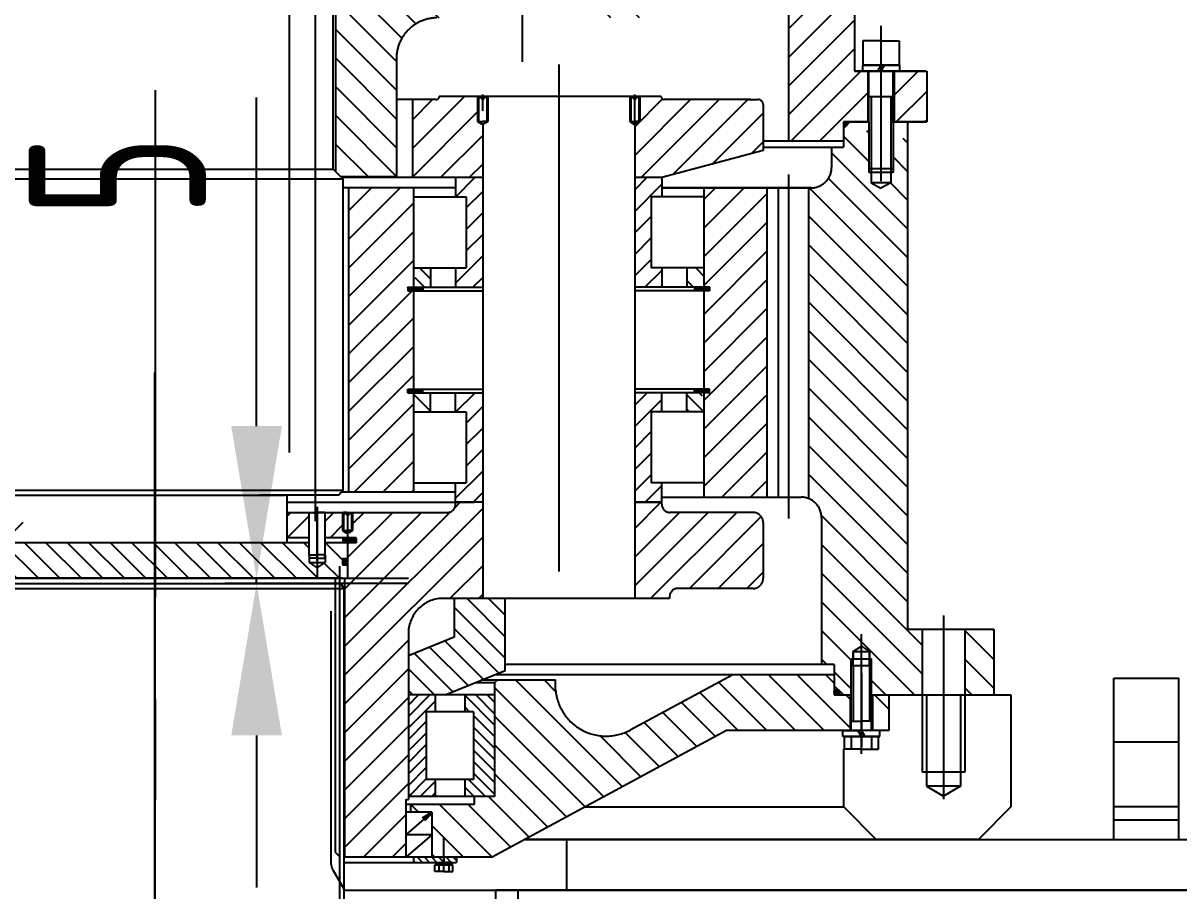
# Model space of a CAD drawing. Header units: millimetres. Extents: x -254 to 20771, y -723 to 14152.
# Drawn here: x 3524 to 4664, y 5190 to 6045 of the extents above; entities that cross this region are included whole.
import ezdxf

# ---------------------------------------------------------------- set-up
doc = ezdxf.new("R2010")
doc.units = ezdxf.units.MM
doc.header["$LTSCALE"] = 500
for name, pattern in [('F', [0.75, 0.5, -0.25]), ('G', [2, 1.25, -0.25, 0.25, -0.25]), ('K', [2.5, 1.25, -0.25, 0.25, -0.25, 0.25, -0.25])]:
    doc.linetypes.add(name, pattern=pattern)
for name, color, linetype in [('01', 7, 'Continuous'), ('04', 2, 'F'), ('05', 4, 'G'), ('07', 6, 'K'), ('08', 1, 'Continuous'), ('11', 3, 'Continuous')]:
    doc.layers.add(name, color=color, linetype=linetype)
doc.styles.get("Standard").update_dxf_attribs({"font": 'isocp', "width": 0.707, "bigfont": 'intecad.shx'})
doc.dimstyles.new('INTE', dxfattribs={"dimscale": 50, "dimtxt": 3.5, "dimasz": 3, "dimexe": 3, "dimexo": 0, "dimgap": 1, "dimtad": 1, "dimdec": 3, "dimdsep": 46, "dimtxsty": 'Standard', "dimcen": 0, "dimclrd": 1, "dimclre": 1, "dimclrt": 3, "dimaunit": 1, "dimadec": 0, "dimazin": 0, "dimtfac": 1, "dimtdec": 3, "dimtmove": 0, "dimatfit": 0, "dimfxl": 1, "dimarcsym": 0})
pattern_1 = [(135, (-7145.327, 865.985), (-10.6066, -10.6066), [])]
pattern_2 = [(45, (-7145.327, 865.985), (-10.6066, 10.6066), [])]
pattern_3 = [(135, (-7145.327, 865.985), (-14.142136, -14.142136), [])]
pattern_4 = [(45, (-7145.327, 865.985), (-14.142136, 14.142136), [])]
pattern_5 = [(45, (-7145.32725, 865.98494), (-0.0707106781, 0.0707106781), [])]
pattern_6 = [(45, (-3402.52979, 6191.23951), (-0.070710678, 0.070710678), [])]

# ---------------------------------------------------------------- blocks, each defined once
blk = doc.blocks.new('*U250', base_point=(2301.4, 1474))
at = {"layer": '01'}
for p, q in [((2301.4, 1474), (2301.4, 1101.5)), ((2301.4, 1474), (2306.4, 1471.1)), ((2306.4, 1471.1), (2306.4, 1104.3)), ((2301.4, 1101.5), (2306.4, 1104.3))]:
    blk.add_line(p, q, dxfattribs=at)
blk = doc.blocks.new('GOLHJGOUYGPY7U')
at = {"layer": '01', "color": 7, "linetype": 'Continuous'}
blk.add_line((23472, 17448.7), (23472, 17133.7), dxfattribs=at)
at = {"layer": '04', "color": 2, "linetype": 'F'}
for p, q in [((23459.7, 17176.4), (23459.7, 17453.7)), ((23461.1, 17171.4), (23472, 17152.5))]:
    blk.add_line(p, q, dxfattribs=at)
blk.add_arc((23469.7, 17176.4), 10, 180, 210, dxfattribs=at)
at = {"layer": '05', "color": 4, "linetype": 'G'}
for p, q in [((23285.6, 17120.7), (23285.6, 17661.7)), ((23467.8, 17453.7), (23467.8, 17125.1)), ((23285.7, 16366.5), (23285.7, 17425.5))]:
    blk.add_line(p, q, dxfattribs=at)
at = {"layer": '05'}
blk.add_line((23285.7, 17458.7), (23285.7, 17302.7), dxfattribs=at)
at = {"layer": '11'}
blk.add_line((23285.6, 17458.7), (23285.6, 17453.7), dxfattribs=at)
at = {"layer": '01', "rotation": 90}
blk.add_blockref('*U250', (23099.5, 17448.7), dxfattribs=at)
blk = doc.blocks.new('erw')
for p, q in [((4244.5, 6886.6), (4403.5, 6886.6)), ((4244.5, 6886.6), (4244.5, 6822.6)), ((4263.5, 6822.6), (4263.5, 6886.6)), ((4403.5, 6886.6), (4403.5, 6822.6)), ((4244.5, 6822.6), (4403.5, 6822.6))]:
    blk.add_line(p, q)
at = {"layer": '04', "color": 2, "linetype": 'F'}
for p, q in [((4276.5, 6822.6), (4276.5, 6886.6)), ((4340.5, 6822.6), (4340.5, 6886.6))]:
    blk.add_line(p, q, dxfattribs=at)
blk = doc.blocks.new('*D268')
at = {"layer": '08', "color": 1, "lineweight": -2}
for p, q in [((3754.2, 5647.8), (3754.2, 5971.9)), ((3723, 5497.8), (3904.2, 5497.8)), ((3754.2, 5492.8), (3754.2, 5497.8)), ((3723, 5492.8), (3904.2, 5492.8)), ((3754.2, 5342.8), (3754.2, 5192.8))]:
    blk.add_line(p, q, dxfattribs=at)
at = {"layer": '08', "color": 1}
for points in [[(3729.2, 5647.8), (3779.2, 5647.8), (3754.2, 5497.8)], [(3729.2, 5342.8), (3779.2, 5342.8), (3754.2, 5492.8)]]:
    blk.add_solid(points, dxfattribs=at)
at = {"layer": 'Defpoints', "color": 0}
for p in [(3723, 5497.8), (3723, 5492.8), (3754.2, 5492.8)]:
    blk.add_point(p, dxfattribs=at)
at = {"layer": '08', "color": 3, "insert": (3616.7, 5894.6), "char_height": 175, "attachment_point": 5, "rotation": 90}
blk.add_mtext('5', dxfattribs=at)
blk = doc.blocks.new('weretyrtyryry')
at = {"layer": '07', "linetype": 'K'}
h = blk.add_hatch(dxfattribs=at)
h.set_pattern_fill('_USER', color=6, scale=20, angle=45, style=0, pattern_type=0)
h.set_pattern_definition(pattern_4)
h.paths.add_polyline_path([(-2722.1, 4630.1), (-2775.7, 4658.4), (-2776.2, 4658.4), (-2776.2, 4657.4), (-2795.5, 4657.4), (-2795.5, 4434.9), (-2730.7, 4418), (-2730.7, 4478.4, -0.289261), (-2722.1, 4492)])
h.paths.add_polyline_path([(-2730.5, 4673.4), (-2752.5, 4673.4), (-2752.5, 4646.2), (-2722.1, 4630.1), (-2722.1, 4645, -0.286757), (-2730.5, 4658.4)])
h.paths.add_polyline_path([(-2752.5, 4673.4), (-2764.8, 4673.4), (-2764.8, 4669.4), (-2771.8, 4669.4), (-2771.8, 4673.4), (-2776.2, 4673.4), (-2776.2, 4658.7), (-2752.5, 4646.2)])
h.paths.add_polyline_path([(-2730.7, 4418), (-2795.5, 4434.9), (-2795.5, 4307.4), (-2808.8, 4307.4), (-2808.8, 4257.4), (-2784.9, 4257.4), (-2784.9, 4238.4), (-2730.7, 4238.4)])
h.paths.add_polyline_path([(-2834.8, 4307.4), (-2866.9, 4307.4), (-2866.9, 4257.4), (-2834.8, 4257.4)])
h.paths.add_polyline_path([(-1415.5, 4641.3), (-1489, 4612.3), (-1489, 4530.1), (-1415.5, 4522.1)])
h.paths.add_polyline_path([(-1458.5, 4642.2), (-1466.5, 4647.2), (-1466.5, 4652.3), (-1468.5, 4652.3), (-1468.5, 4673.4), (-1470.5, 4673.4), (-1470.5, 4668.4), (-1477.5, 4668.4), (-1477.5, 4673.4), (-1480.5, 4673.4), (-1480.5, 4658.4, -0.286757), (-1489, 4645), (-1489, 4612.3), (-1458.5, 4624.3)])
h.paths.add_polyline_path([(-1415.5, 4657.4), (-1434.9, 4657.4), (-1434.9, 4673.4), (-1448.5, 4673.4), (-1448.5, 4652.3), (-1450.5, 4652.3), (-1450.5, 4647.2), (-1458.5, 4642.2), (-1458.5, 4624.3), (-1415.5, 4641.3)])
h.paths.add_polyline_path([(-1415.5, 4522.1), (-1489, 4530.1), (-1489, 4492, -0.289261), (-1480.4, 4478.4), (-1480.4, 4391.4), (-1415.5, 4384.6)])
h.paths.add_polyline_path([(-1415.5, 4384.6), (-1480.4, 4391.4), (-1480.4, 4264.9), (-1426.1, 4253.5), (-1426.1, 4257.4), (-1402.3, 4257.4), (-1402.3, 4307.4), (-1407.5, 4307.4), (-1415.5, 4307.4)])
h.paths.add_polyline_path([(-1426.1, 4253.5), (-1480.4, 4264.9), (-1480.4, 4238.4), (-1426.1, 4238.4)])
h.paths.add_polyline_path([(-1344.2, 4307.4), (-1376.3, 4307.4), (-1376.3, 4257.4), (-1344.2, 4257.4)])
h.paths.add_polyline_path([(-1456, 4561.3), (-1440.8, 4561.3), (-1440.8, 4581), (-1456, 4581)], flags=24)
h = blk.add_hatch(dxfattribs=at)
h.set_pattern_fill('_USER', color=6, scale=20, angle=135, style=0, pattern_type=0)
h.set_pattern_definition(pattern_3)
h.paths.add_polyline_path([(-2532.9, 4520.5), (-2540.5, 4521.9), (-2545.4, 4521.9), (-2545.4, 4516.9, -0.414214), (-2550.4, 4511.9), (-2551.3, 4511.9), (-2552.5, 4511.9), (-2553.5, 4511.9), (-2578.8, 4478.8, -0.233965), (-2586.7, 4474.9), (-2601.7, 4474.9), (-2603.5, 4474.9, 0.33257), (-2623.5, 4445.9), (-2623.5, 4389.9, 0.122957), (-2620, 4375.8), (-2540.7, 4367.9), (-2532.9, 4367.9)])
h.paths.add_polyline_path([(-2620, 4375.8, 0.277141), (-2593.5, 4359.9), (-2543.5, 4359.9), (-2543.5, 4368.1)])
h.paths.add_polyline_path([(-2283.6, 4440.4), (-2306.3, 4440.4, -0.23379), (-2322.2, 4448.3), (-2345.3, 4474.9, -0.233965), (-2361.2, 4482.7), (-2365.8, 4488.7), (-2402.9, 4495.8), (-2402.9, 4383.7), (-2402.9, 4367.9), (-2392, 4367.9), (-2392, 4359.9), (-2383.8, 4359.9, -0.414214), (-2343.8, 4319.9), (-2343.8, 4203.4), (-2288.4, 4203.4), (-2283.6, 4208.3)])
h.paths.add_polyline_path([(-1808.2, 4521.9), (-1820.7, 4521.9), (-1820.7, 4516.9, -0.414214), (-1825.7, 4511.9), (-1827.6, 4511.9), (-1849.9, 4482.7, -0.233965), (-1865.8, 4474.9), (-1889, 4448.3, -0.234116), (-1904.9, 4440.4), (-1927.5, 4440.4), (-1927.5, 4208.6), (-1922.3, 4203.4), (-1867.3, 4203.4), (-1867.3, 4319.9, -0.414214), (-1827.3, 4359.9), (-1819.1, 4359.9), (-1819.1, 4367.9), (-1808.2, 4367.9)])
h.paths.add_polyline_path([(-1587.5, 4448.1, 0.311391), (-1607.5, 4474.9), (-1609.4, 4474.9), (-1624.4, 4474.9, -0.233965), (-1632.3, 4478.8), (-1657.6, 4511.9), (-1658.6, 4511.9), (-1659.8, 4511.9), (-1660.7, 4511.9, -0.414214), (-1665.7, 4516.9), (-1665.7, 4521.9), (-1678.2, 4521.9), (-1678.2, 4412), (-1587.5, 4402.6)])
h.paths.add_polyline_path([(-1587.5, 4402.6), (-1678.2, 4412), (-1678.2, 4367.9), (-1667.6, 4367.9), (-1667.6, 4359.9), (-1617.5, 4359.9, 0.414214), (-1587.5, 4389.9)])
h.paths.add_polyline_path([(-2543.1, 4358.3), (-2527.9, 4358.3), (-2527.9, 4378), (-2543.1, 4378)], flags=9)
h.paths.add_polyline_path([(-1896.3, 4341.5), (-1881.1, 4341.5), (-1881.1, 4361.2), (-1896.3, 4361.2)], flags=24)
h = blk.add_hatch(dxfattribs=at)
h.set_pattern_fill('_USER', color=6, scale=20, angle=135, style=0, pattern_type=0)
h.set_pattern_definition(pattern_3)
h.paths.add_polyline_path([(-2750.3, 4192.4), (-2753, 4192.4, -0.414214), (-2773, 4212.4), (-2773, 4232.4), (-2784.9, 4232.4), (-2784.9, 4257.4), (-2808.8, 4257.4), (-2808.8, 4282.4), (-2809.8, 4282.4), (-2809.8, 4257.4), (-2809.8, 4207.4), (-2812.2, 4207.4), (-2812.2, 4197.4), (-2821.8, 4191.9), (-2831.4, 4197.4), (-2831.4, 4207.4), (-2833.8, 4207.4), (-2833.8, 4257.4), (-2848, 4257.4), (-2848, 4121.8), (-2750.3, 4094.4)])
h.paths.add_polyline_path([(-2750.3, 4094.4), (-2848, 4121.8), (-2848, 3757.4), (-2862.4, 3757.4), (-2862.4, 3692.4), (-2813.2, 3692.4), (-2812.5, 3692.7), (-2812.5, 3721.4), (-2812.5, 3728.1), (-2810.5, 3728.1), (-2810.5, 3735.3), (-2802.5, 3740.6), (-2794.5, 3735.3), (-2794.5, 3728.1), (-2792.5, 3728.1), (-2792.5, 3721.4), (-2792.5, 3701), (-2775.5, 3708), (-2775.5, 3722.4), (-2763, 3722.4), (-2763, 3867.4, -0.308559), (-2750.3, 3886.1)])
h.paths.add_polyline_path([(-2904.4, 3757.4), (-2933, 3757.4), (-2933, 3692.4), (-2904.4, 3692.4)])
h.paths.add_polyline_path([(-1363, 4240.2), (-1377.3, 4243.2), (-1377.3, 4207.4), (-1379.7, 4207.4), (-1379.7, 4197.4), (-1389.3, 4191.9), (-1398.9, 4197.4), (-1398.9, 4207.4), (-1401.3, 4207.4), (-1401.3, 4248.2), (-1426.1, 4253.5), (-1426.1, 4232.4), (-1438, 4232.4), (-1438, 4212.4, -0.414214), (-1458, 4192.4), (-1460.7, 4192.4), (-1460.7, 4002.1), (-1363, 3974)])
h.paths.add_polyline_path([(-1363, 3974), (-1460.7, 4002.1), (-1460.7, 3946.6), (-1363, 3901.5)])
h.paths.add_polyline_path([(-1460.7, 3946.6), (-1460.7, 3886.1, -0.308559), (-1448, 3867.4), (-1448, 3811.1), (-1363, 3765.6), (-1363, 3901.5)])
h.paths.add_polyline_path([(-1448, 3811.1), (-1448, 3722.4), (-1435.5, 3722.4), (-1435.5, 3692.4), (-1418.6, 3692.4), (-1418.6, 3721.4), (-1418.6, 3728.1), (-1416.6, 3728.1), (-1416.6, 3735.3), (-1408.6, 3740.6), (-1400.6, 3735.3), (-1400.6, 3728.1), (-1398.6, 3728.1), (-1398.6, 3721.4), (-1398.6, 3692.4), (-1348.6, 3692.4), (-1348.6, 3757.4), (-1363, 3757.4), (-1363, 3765.6)])
h.paths.add_polyline_path([(-1278, 3757.4), (-1306.6, 3757.4), (-1306.6, 3735.4), (-1278, 3720.1)])
h.paths.add_polyline_path([(-1306.6, 3735.4), (-1306.6, 3692.4), (-1278, 3692.4), (-1278, 3720.1)])
h.paths.add_polyline_path([(-1423.8, 4097.8), (-1408.6, 4097.8), (-1408.6, 4117.5), (-1423.8, 4117.5)], flags=24)
h = blk.add_hatch(dxfattribs=at)
h.set_pattern_fill('_USER', color=6, scale=20, angle=45, style=0, pattern_type=0)
h.set_pattern_definition([(45, (-3402.53, 6191.24), (-14.14214, 14.14214), [])])
h.paths.add_polyline_path([(-1505.5, 4229.3), (-1505.5, 4253.9), (-1618.6, 4282.4), (-1628.2, 4282.4), (-1627.2, 4281.4), (-1627.2, 4257.6), (-1631, 4255.4), (-1632.2, 4255.4), (-1632.2, 4254.1), (-1632.2, 4202.4), (-1605.5, 4202.4)])
h.paths.add_polyline_path([(-1505.5, 4253.9), (-1505.5, 4274.4, 0.414214), (-1510.5, 4279.4), (-1521.1, 4279.4), (-1603.1, 4279.4, -0.414214), (-1606.1, 4282.4), (-1618.6, 4282.4)])
h.paths.add_polyline_path([(-1597.5, 3872.4, -0.414214), (-1605.5, 3880.4), (-1605.5, 3882.4), (-1632.2, 3882.4), (-1632.2, 3787.4), (-1597.8, 3787.4), (-1597.8, 3789.4, -0.414214), (-1589.8, 3797.4), (-1515.5, 3797.4, 0.414214), (-1505.5, 3807.4), (-1505.5, 3835.3), (-1567.8, 3872.4)])
h.paths.add_polyline_path([(-1567.8, 3872.4), (-1505.5, 3835.3), (-1505.5, 3862.4, 0.414214), (-1515.5, 3872.4)], flags=16)
h.paths.add_polyline_path([(-1782.2, 4255.4), (-1783.5, 4255.4), (-1787.2, 4257.6), (-1787.2, 4281.4), (-1786.2, 4282.4), (-1825, 4282.4, -0.414214), (-1828, 4279.4), (-1851.5, 4279.4), (-1851.5, 4202.4), (-1782.2, 4202.4)])
h.paths.add_polyline_path([(-1825.5, 3787.4), (-1782.2, 3787.4), (-1782.2, 3882.4), (-1809, 3882.4), (-1809, 3880.4, -0.41727), (-1817.1, 3872.4), (-1910.5, 3872.4), (-1910.5, 3854.6), (-1914.3, 3852.4), (-1915.5, 3852.4), (-1915.5, 3847.4), (-1907, 3847.4), (-1907, 3842.4), (-1915.5, 3842.4), (-1915.5, 3807.4), (-1918.4, 3807.4), (-1918.4, 3709), (-1879, 3532.4), (-1857.9, 3532.4), (-1857.9, 3589.4), (-1855.5, 3589.4), (-1855.5, 3752.4, -0.381225)])
h.paths.add_polyline_path([(-1918.4, 3709), (-1918.4, 3532.4), (-1879, 3532.4)])
h.paths.add_polyline_path([(-1576.8, 4218.7), (-1561.6, 4218.7), (-1561.6, 4238.4), (-1576.8, 4238.4)], flags=24)
h.paths.add_polyline_path([(-1833.9, 3822.4), (-1833.9, 3791.3), (-1869.9, 3791.3), (-1869.9, 3822.4)], flags=24)
h = blk.add_hatch(dxfattribs=at)
h.set_pattern_fill('_USER', color=6, scale=0.1, angle=45, style=0, pattern_type=0)
h.set_pattern_definition(pattern_6)
h.paths.add_polyline_path([(-1424.2, 4253.8, 1), (-1424.2, 4257.4, 1)])
h = blk.add_hatch(dxfattribs=at)
h.set_pattern_fill('_USER', color=6, scale=15, angle=45, style=0, pattern_type=0)
h.set_pattern_definition(pattern_2)
h.paths.add_polyline_path([(-1605.5, 4202.4), (-1632.2, 4202.4), (-1632.2, 4094.4), (-1605.5, 4094.4), (-1605.5, 4113.4), (-1616, 4113.4), (-1616, 4183.5), (-1605.5, 4183.5)])
h.paths.add_polyline_path([(-1782.2, 4202.4), (-1809, 4202.4), (-1809, 4183.5), (-1798.5, 4183.5), (-1798.5, 4113.4), (-1809, 4113.4), (-1809, 4094.4), (-1782.2, 4094.4)])
h.paths.add_polyline_path([(-1782.2, 3990.4), (-1809, 3990.4), (-1809, 3971.5), (-1798.5, 3971.5), (-1798.5, 3901.4), (-1809, 3901.4), (-1809, 3882.4), (-1790.5, 3882.4), (-1782.2, 3882.4)])
h.paths.add_polyline_path([(-1605.5, 3990.4), (-1632.2, 3990.4), (-1632.2, 3882.4), (-1605.5, 3882.4), (-1605.5, 3901.4), (-1616, 3901.4), (-1616, 3971.5), (-1605.5, 3971.5)])
h = blk.add_hatch(dxfattribs=at)
h.set_pattern_fill('_USER', color=6, scale=20, angle=45, style=0, pattern_type=0)
h.set_pattern_definition(pattern_4)
h.paths.add_polyline_path([(-1850.5, 4192.4), (-1914.5, 4192.4), (-1914.5, 3892.4), (-1907.3, 3892.4), (-1850.5, 3892.4), (-1850.5, 3990.4), (-1856.2, 3990.4), (-1856.2, 3993.9), (-1850.5, 3993.9), (-1850.5, 4090.9), (-1856.2, 4090.9), (-1856.2, 4094.4), (-1850.5, 4094.4)])
h.paths.add_polyline_path([(-1501.8, 4192.4), (-1564, 4192.4), (-1564, 4094.4), (-1558.3, 4094.4), (-1558.3, 4090.9), (-1564, 4090.9), (-1564, 3994.4), (-1563.1, 3993.9), (-1558.3, 3993.9), (-1558.3, 3991.7), (-1501.8, 3965.6)])
h.paths.add_polyline_path([(-1501.8, 3965.6), (-1558.3, 3991.7), (-1558.3, 3990.4), (-1564, 3990.4), (-1564, 3887.4), (-1501.8, 3887.4)])
h.paths.add_polyline_path([(-1909.9, 4021.2), (-1909.9, 4063.7), (-1873.9, 4063.7), (-1873.9, 4021.2)], flags=24)
h.paths.add_polyline_path([(-1571.1, 3985.3), (-1556, 3985.3), (-1556, 4005), (-1571.1, 4005)], flags=9)
h.paths.add_polyline_path([(-1514.8, 4006.5), (-1499.6, 4006.5), (-1499.6, 4026.2), (-1514.8, 4026.2)], flags=9)
h = blk.add_hatch(dxfattribs=at)
h.set_pattern_fill('_USER', color=6, scale=15, angle=135, style=0, pattern_type=0)
h.set_pattern_definition(pattern_1)
h.paths.add_polyline_path([(-1564, 4113.4), (-1580.7, 4113.4), (-1580.7, 4094.4), (-1564, 4094.4)])
h.paths.add_polyline_path([(-1833.7, 3990.4), (-1850.5, 3990.4), (-1850.5, 3971.5), (-1833.7, 3971.5)])
at = {"layer": '07', "linetype": 'K', "ltscale": 0.8}
h = blk.add_hatch(dxfattribs=at)
h.set_pattern_fill('_USER', color=6, scale=10, angle=135, style=0, pattern_type=0)
h.set_pattern_definition([(135, (2714.561, -321.42), (-7.071068, -7.071068), [])])
h.paths.add_polyline_path([(-1833.7, 4113.4), (-1848.7, 4113.4), (-1848.7, 4094.4), (-1833.7, 4094.4)])
h = blk.add_hatch(dxfattribs=at)
h.set_pattern_fill('_USER', color=6, scale=0.1, angle=45, style=0, pattern_type=0)
h.set_pattern_definition([(45, (2714.56094, -321.42044), (-0.0707106781, 0.0707106781), [])])
h.paths.add_polyline_path([(-1856.2, 4094.4), (-1856.2, 4090.9), (-1841.2, 4090.9), (-1841.2, 4094.4)])
h = blk.add_hatch(dxfattribs=at)
h.set_pattern_fill('_USER', color=6, scale=0.1, angle=45, style=0, pattern_type=0)
h.set_pattern_definition([(135, (-6129.05745, -321.42044), (0.0707106781, 0.0707106781), [])])
h.paths.add_polyline_path([(-1573.3, 4094.4), (-1573.3, 4090.9), (-1558.3, 4090.9), (-1558.3, 4094.4)])
h = blk.add_hatch(dxfattribs=at)
h.set_pattern_fill('_USER', color=6, scale=0.1, angle=45, style=0, pattern_type=0)
h.set_pattern_definition([(315, (2714.56094, 8406.28859), (-0.0707106781, -0.0707106781), [])])
h.paths.add_polyline_path([(-1841.2, 3990.4), (-1841.2, 3993.9), (-1856.2, 3993.9), (-1856.2, 3990.4)])
h = blk.add_hatch(dxfattribs=at)
h.set_pattern_fill('_USER', color=6, scale=0.1, angle=45, style=0, pattern_type=0)
h.set_pattern_definition([(225, (-6129.05745, 8406.28859), (0.0707106781, -0.0707106781), [])])
h.paths.add_polyline_path([(-1558.3, 3990.4), (-1558.3, 3993.9), (-1573.3, 3993.9), (-1573.3, 3990.4)])
h = blk.add_hatch(dxfattribs=at)
h.set_pattern_fill('_USER', color=6, scale=10, angle=135, style=0, pattern_type=0)
h.set_pattern_definition([(315, (-6129.057, 8406.289), (7.071068, 7.071068), [])])
h.paths.add_polyline_path([(-1580.7, 3971.5), (-1565.7, 3971.5), (-1565.7, 3990.4), (-1580.7, 3990.4)])
at = {"layer": '07', "linetype": 'K'}
h = blk.add_hatch(dxfattribs=at)
h.set_pattern_fill('_USER', color=6, scale=15, angle=45, style=0, pattern_type=0)
h.set_pattern_definition(pattern_2)
h.paths.add_polyline_path([(-2290.5, 3854.6), (-2294.3, 3852.4), (-2295.5, 3852.4), (-2295.5, 3847.4), (-2235.7, 3847.4), (-2235.7, 3872.4), (-2290.5, 3872.4)])
h.paths.add_polyline_path([(-1953.5, 3870.4), (-1952.9, 3872.4), (-1975.4, 3872.4), (-1975.4, 3847.4), (-1953.5, 3847.4)])
h.paths.add_polyline_path([(-1937.5, 3847.4), (-1915.5, 3847.4), (-1915.5, 3849.2), (-1915.5, 3852.4), (-1916.8, 3852.4), (-1920.5, 3854.6), (-1920.5, 3872.4), (-1938, 3872.4), (-1937.5, 3870.4)])
h.paths.add_polyline_path([(-2301, 3855.7), (-2285.8, 3855.7), (-2285.8, 3875.4), (-2301, 3875.4)], flags=9)
h.paths.add_polyline_path([(-2304.8, 3835.7), (-2289.6, 3835.7), (-2289.6, 3855.4), (-2304.8, 3855.4)], flags=9)
h.paths.add_polyline_path([(-2253.4, 3847.8), (-2238.3, 3847.8), (-2238.3, 3867.5), (-2253.4, 3867.5)], flags=24)
h = blk.add_hatch(dxfattribs=at)
h.set_pattern_fill('_USER', color=6, scale=15, angle=135, style=0, pattern_type=0)
h.set_pattern_definition(pattern_1)
h.paths.add_polyline_path([(-2295.5, 3842.4), (-2295.5, 3826.6), (-2290.5, 3826.6), (-2290.5, 3820.6), (-2294.8, 3820.6), (-2295.5, 3818.7), (-2295.5, 3807.4), (-2292.7, 3807.4), (-2246.8, 3807.4), (-2246.5, 3842.4)])
h.paths.add_polyline_path([(-2246.5, 3842.4), (-2246.8, 3807.4), (-2105.5, 3807.4), (-2105.5, 3842.4)])
h.paths.add_polyline_path([(-2105.5, 3842.4), (-2105.5, 3807.4), (-1945.5, 3807.4), (-1945.5, 3817.7), (-1953.5, 3823.1), (-1953.5, 3830.4), (-1953.5, 3842.4)])
h.paths.add_polyline_path([(-1920.5, 3820.6), (-1920.5, 3826.6), (-1915.5, 3826.6), (-1915.5, 3842.4), (-1937.5, 3842.4), (-1937.5, 3830.4), (-1937.5, 3823.1), (-1943, 3819.4), (-1940.3, 3807.4), (-1915.5, 3807.4), (-1915.5, 3820.6)])
h.paths.add_polyline_path([(-2304.8, 3835.7), (-2289.6, 3835.7), (-2289.6, 3855.4), (-2304.8, 3855.4)], flags=9)
h.paths.add_polyline_path([(-2300.6, 3814.8), (-2285.4, 3814.8), (-2285.4, 3834.5), (-2300.6, 3834.5)], flags=9)
h.paths.add_polyline_path([(-2148.4, 3817.9), (-2133.2, 3817.9), (-2133.2, 3837.6), (-2148.4, 3837.6)], flags=24)
h = blk.add_hatch(dxfattribs=at)
h.set_pattern_fill('_USER', color=6, scale=0.1, angle=45, style=0, pattern_type=0)
h.set_pattern_definition(pattern_5)
h.paths.add_polyline_path([(-1920.1, 3847.4), (-1920.1, 3842.4), (-1907, 3842.4), (-1907, 3847.4)])
h.paths.add_polyline_path([(-2304.8, 3835.7), (-2289.6, 3835.7), (-2289.6, 3855.4), (-2304.8, 3855.4)], flags=9)
h = blk.add_hatch(dxfattribs=at)
h.set_pattern_fill('_USER', color=6, scale=0.1, angle=45, style=0, pattern_type=0)
h.set_pattern_definition(pattern_5)
h.paths.add_polyline_path([(-1915.5, 3826.6), (-1920.5, 3826.6), (-1920.5, 3820.6), (-1915.5, 3820.6)])
h = blk.add_hatch(dxfattribs=at)
h.set_pattern_fill('_USER', color=6, scale=15, angle=135, style=0, pattern_type=0)
h.set_pattern_definition(pattern_1)
h.paths.add_polyline_path([(-2451.1, 3787.4), (-2451.1, 3716.5), (-2432.3, 3708.8), (-2397.5, 3748.1), (-2400.7, 3749.4), (-2400.7, 3787.4)])
h.paths.add_polyline_path([(-2366.1, 3735.3), (-2397.5, 3748.1), (-2432.3, 3708.8), (-2392.8, 3692.7)])
h.paths.add_polyline_path([(-2392.8, 3692.7), (-2392, 3692.4), (-2355.5, 3692.4), (-2355.5, 3731), (-2366.1, 3735.3)])
h.paths.add_polyline_path([(-1810.4, 3749.4), (-1855.5, 3731), (-1855.5, 3692.4), (-1819.1, 3692.4), (-1760, 3716.5), (-1760, 3787.4), (-1810.4, 3787.4)])
h.paths.add_polyline_path([(-2441.4, 3742.8), (-2426.3, 3742.8), (-2426.3, 3762.5), (-2441.4, 3762.5)], flags=24)
h = blk.add_hatch(dxfattribs=at)
h.set_pattern_fill('_USER', color=6, scale=20, angle=-45, style=0, pattern_type=0)
h.set_pattern_definition([(315, (-3402.53, 6191.24), (14.14214, 14.14214), [])])
h.paths.add_polyline_path([(-1535.5, 3712.4), (-1636.8, 3657.8, -0.539657), (-1710.4, 3697.4), (-1710.4, 3707.4), (-1767.5, 3707.4), (-1770.5, 3704.4), (-1770.5, 3615.3), (-1712.4, 3565.2), (-1541.6, 3657.4), (-1419.6, 3657.4), (-1419.6, 3692.4), (-1435.5, 3692.4), (-1435.5, 3712.4)])
h.paths.add_polyline_path([(-1790.5, 3584.4), (-1853.5, 3584.4), (-1853.5, 3576.8), (-1832.5, 3576.8), (-1832.5, 3554.6), (-1832.5, 3532.4), (-1773, 3532.4), (-1712.4, 3565.2), (-1770.5, 3615.3), (-1770.5, 3592.4), (-1790.5, 3592.4)])
h.paths.add_polyline_path([(-1397.6, 3667.5), (-1385.1, 3657.4), (-1381.6, 3657.4), (-1381.6, 3692.4), (-1397.6, 3692.4)])
h.paths.add_polyline_path([(-1572.9, 3657.1), (-1557.8, 3657.1), (-1557.8, 3676.8), (-1572.9, 3676.8)], flags=24)
h = blk.add_hatch(dxfattribs=at)
h.set_pattern_fill('_USER', color=6, scale=0.1, angle=45, style=0, pattern_type=0)
h.set_pattern_definition(pattern_6)
h.paths.add_polyline_path([(-1430.3, 3696.3), (-1431.8, 3697.7, 0.09086), (-1432.7, 3697.9, 1), (-1432.7, 3692.6, 0.54371)])
at = {"layer": '07', "linetype": 'K', "ltscale": 0.8}
h = blk.add_hatch(dxfattribs=at)
h.set_pattern_fill('_USER', color=6, scale=8, angle=45, style=0, pattern_type=0)
h.set_pattern_definition([(135, (-6121.3574, -330.657), (5.656854, 5.656854), [])])
h.paths.add_polyline_path([(-1791.2, 3609), (-1800, 3609), (-1800, 3592.4), (-1770.5, 3592.4), (-1770.5, 3692.4), (-1800, 3692.4), (-1800, 3675.9), (-1791.2, 3675.9)])
h.paths.add_polyline_path([(-2440.5, 3592.4), (-2411, 3592.4), (-2411, 3609), (-2419.9, 3609), (-2419.9, 3675.9), (-2411, 3675.9), (-2411, 3692.4), (-2440.5, 3692.4)])
h = blk.add_hatch(dxfattribs=at)
h.set_pattern_fill('_USER', color=6, scale=8, angle=135, style=0, pattern_type=0)
h.set_pattern_definition([(45, (-6121.3574, -330.657), (5.656854, -5.656854), [])])
h.paths.add_polyline_path([(-1855.5, 3692.4), (-1829, 3692.4), (-1829, 3675.9), (-1837.9, 3675.9), (-1837.9, 3609), (-1829, 3609), (-1829, 3592.4), (-1855.5, 3592.4)])
h.paths.add_polyline_path([(-2355.5, 3592.4), (-2382, 3592.4), (-2382, 3609), (-2373.2, 3609), (-2373.2, 3675.9), (-2382, 3675.9), (-2382, 3692.4), (-2355.5, 3692.4)])
at = {"layer": '07', "linetype": 'K'}
h = blk.add_hatch(dxfattribs=at)
h.set_pattern_fill('_USER', color=6, scale=5, angle=135, style=0, pattern_type=0)
h.set_pattern_definition([(135, (-7145.327, 865.985), (-3.535534, -3.535534), [])])
h.paths.add_polyline_path([(-1835.1, 3527.4), (-1838.9, 3532.4), (-1850.5, 3532.4), (-1850.5, 3527.4)])
h.paths.add_polyline_path([(-1820.5, 3527.4), (-1820.5, 3532.4), (-1838.9, 3532.4), (-1835.1, 3527.4)])
h.paths.add_polyline_path([(-1812.8, 3527.4), (-1808, 3527.4), (-1808, 3532.4), (-1820.5, 3532.4), (-1820.5, 3527.4)])
at = {"layer": '05', "color": 4, "linetype": 'G', "ltscale": 0.8}
for p, q in [((-2105.5, 5088.6), (-2105.5, 3453)), ((-1707.2, 4314.1), (-1707.2, 3770.2))]:
    blk.add_line(p, q, dxfattribs=at)
at = {"layer": '05', "color": 4, "linetype": 'G'}
blk.add_line((-1743.2, 4643.4), (-1743.2, 4316.7), dxfattribs=at)
at = {"layer": '07', "color": 6, "linetype": 'K', "ltscale": 0.8}
for p, q in [((-1415.5, 4657.4), (-1415.5, 4307.4)), ((-1415.5, 4657.4), (-1415.5, 4307.4)), ((-1480.4, 4478.4), (-1480.4, 4238.4)), ((-1947.3, 3863.8), (-1947.3, 4451.1)), ((-1929.8, 4210.9), (-1929.8, 4440.4)), ((-1927.5, 4440.4), (-1927.5, 4208.6)), ((-1973, 4431.4), (-1973, 3894.4)), ((-1389.3, 4352.1), (-1389.3, 4233.1)), ((-1867.3, 4319.9), (-1867.3, 4202.4)), ((-1345.5, 4307.4), (-1415.5, 4307.4)), ((-1415.5, 4307.4), (-1344.2, 4307.4)), ((-1344.2, 4307.4), (-1344.2, 4257.4)), ((-1828, 4279.4), (-1867.3, 4279.4)), ((-1828, 4279.4), (-1865.5, 4279.4)), ((-1851.5, 4279.4), (-1851.5, 4202.4)), ((-1606.1, 4282.4), (-1825, 4282.4)), ((-1825, 4282.4), (-1825, 4282.4)), ((-1786.2, 4282.4), (-1787.2, 4281.4)), ((-1787.2, 4281.4), (-1783, 4281.4)), ((-1787.2, 4281.4), (-1787.2, 4257.6)), ((-1786.2, 4282.4), (-1786.2, 4257.6)), ((-1783, 4282.4), (-1786.2, 4282.4)), ((-1783, 4282.4), (-1783, 4279.4)), ((-1783, 4279.4), (-1782.2, 4279.4)), ((-1782.2, 4268.3), (-1782.2, 4284.3)), ((-1782.2, 4282.4), (-1782.2, 4279.4)), ((-1781.4, 4279.4), (-1782.2, 4279.4)), ((-1781.4, 4282.4), (-1781.4, 4279.4)), ((-1781.4, 4282.4), (-1778.2, 4282.4)), ((-1777.2, 4281.4), (-1781.4, 4281.4)), ((-1778.2, 4282.4), (-1778.2, 4257.6)), ((-1778.2, 4282.4), (-1777.2, 4281.4)), ((-1777.2, 4281.4), (-1777.2, 4257.6)), ((-1636.2, 4282.4), (-1637.2, 4281.4)), ((-1636.2, 4282.4), (-1637.2, 4281.4)), ((-1637.2, 4281.4), (-1633, 4281.4)), ((-1637.2, 4281.4), (-1637.2, 4257.6)), ((-1637.2, 4281.4), (-1633, 4281.4)), ((-1637.2, 4281.4), (-1637.2, 4257.6)), ((-1633, 4282.4), (-1636.2, 4282.4)), ((-1636.2, 4282.4), (-1636.2, 4257.6)), ((-1633, 4282.4), (-1636.2, 4282.4)), ((-1636.2, 4282.4), (-1636.2, 4257.6)), ((-1633, 4282.4), (-1633, 4279.4)), ((-1633, 4282.4), (-1633, 4279.4)), ((-1633, 4279.4), (-1632.2, 4279.4)), ((-1633, 4279.4), (-1632.2, 4279.4)), ((-1632.2, 4268.3), (-1632.2, 4284.3)), ((-1632.2, 4254.1), (-1632.2, 4284.3)), ((-1632.2, 4282.4), (-1632.2, 4279.4)), ((-1632.2, 4282.4), (-1632.2, 4279.4)), ((-1631.4, 4279.4), (-1632.2, 4279.4)), ((-1631.4, 4279.4), (-1632.2, 4279.4)), ((-1631.4, 4282.4), (-1628.2, 4282.4)), ((-1631.4, 4282.4), (-1631.4, 4279.4)), ((-1631.4, 4282.4), (-1628.2, 4282.4)), ((-1631.4, 4282.4), (-1631.4, 4279.4)), ((-1627.2, 4281.4), (-1631.4, 4281.4)), ((-1627.2, 4281.4), (-1631.4, 4281.4)), ((-1628.2, 4282.4), (-1628.2, 4257.6)), ((-1628.2, 4282.4), (-1628.2, 4257.6)), ((-1628.2, 4282.4), (-1627.2, 4281.4)), ((-1628.2, 4282.4), (-1627.2, 4281.4)), ((-1627.2, 4281.4), (-1627.2, 4257.6)), ((-1627.2, 4281.4), (-1627.2, 4257.6)), ((-1606.1, 4282.4), (-1606.1, 4282.4)), ((-1606.1, 4282.4), (-1606.1, 4282.4)), ((-1606.1, 4282.4), (-1606.1, 4282.4)), ((-1606.1, 4282.4), (-1606.1, 4282.4)), ((-1517.7, 4279.4), (-1603.1, 4279.4)), ((-1505.5, 4274.4), (-1505.5, 4229.3)), ((-1787.2, 4257.6), (-1782.2, 4257.6)), ((-1787.2, 4257.6), (-1783.5, 4255.4)), ((-1783.5, 4255.4), (-1782.2, 4255.4)), ((-1777.2, 4257.6), (-1782.2, 4257.6)), ((-1782.2, 4255.4), (-1782.2, 3787.4)), ((-1781, 4255.4), (-1782.2, 4255.4)), ((-1777.2, 4257.6), (-1781, 4255.4)), ((-1637.2, 4257.6), (-1633.5, 4255.4)), ((-1637.2, 4257.6), (-1632.2, 4257.6)), ((-1637.2, 4257.6), (-1633.5, 4255.4)), ((-1637.2, 4257.6), (-1632.2, 4257.6)), ((-1633.5, 4255.4), (-1632.2, 4255.4)), ((-1633.5, 4255.4), (-1632.2, 4255.4)), ((-1627.2, 4257.6), (-1632.2, 4257.6)), ((-1627.2, 4257.6), (-1632.2, 4257.6)), ((-1632.2, 4255.4), (-1632.2, 3787.4)), ((-1631, 4255.4), (-1632.2, 4255.4)), ((-1631, 4255.4), (-1632.2, 4255.4)), ((-1627.2, 4257.6), (-1631, 4255.4)), ((-1627.2, 4257.6), (-1631, 4255.4)), ((-1426.1, 4257.4), (-1402.5, 4257.4)), ((-1402.5, 4257.4), (-1426.1, 4257.4)), ((-1426.1, 4257.4), (-1426.1, 4232.4)), ((-1345.5, 4257.4), (-1378.5, 4257.4)), ((-1378.5, 4257.4), (-1344.2, 4257.4)), ((-1363, 4257.4), (-1363, 3757.4)), ((-1363, 4257.4), (-1363, 3757.4)), ((-1426.2, 4238.4), (-1505.5, 4238.4)), ((-1505.5, 4232.4), (-1426.2, 4232.4)), ((-1505.5, 4232.4), (-1426.1, 4232.4)), ((-1438, 4232.4), (-1438, 4212.4)), ((-1505.5, 4229.3), (-1605.5, 4202.4)), ((-2280.9, 4210.9), (-1929.8, 4210.9)), ((-1929.8, 4210.9), (-1919.9, 4201)), ((-1919.9, 4201), (-2290.9, 4201)), ((-1922.3, 4203.4), (-1867.3, 4203.4)), ((-1782.2, 4202.4), (-1921.3, 4202.4)), ((-1919.9, 3894.4), (-1919.9, 4201)), ((-1809, 4202.4), (-1809, 4183.5)), ((-1605.5, 4202.4), (-1632.2, 4202.4)), ((-1605.5, 4202.4), (-1632.2, 4202.4)), ((-1605.5, 4202.4), (-1605.5, 4183.5)), ((-1480.5, 4205.6), (-1480.5, 3866.3)), ((-1809, 4192.4), (-1919.9, 4192.4)), ((-1458, 4192.4), (-1605.5, 4192.4)), ((-1605.5, 4192.4), (-1458, 4192.4)), ((-1528, 4192.4), (-1458, 4192.4)), ((-1501.8, 4192.4), (-1501.8, 3887.4)), ((-1490.7, 4192.4), (-1490.7, 3887.4)), ((-1460.7, 4192.4), (-1460.7, 3886.1)), ((-1850.5, 4183.5), (-1798.5, 4183.5)), ((-1564, 4183.5), (-1616, 4183.5)), ((-1850.5, 4113.4), (-1798.5, 4113.4)), ((-1833.7, 4113.4), (-1833.7, 4094.4)), ((-1809, 4113.4), (-1809, 4094.4)), ((-1564, 4113.4), (-1616, 4113.4)), ((-1605.5, 4113.4), (-1605.5, 4094.4)), ((-1580.7, 4113.4), (-1580.7, 4094.4)), ((-1856.2, 4094.4), (-1782.2, 4094.4)), ((-1856.2, 4094.4), (-1856.2, 4090.9)), ((-1841.2, 4094.4), (-1841.2, 4090.9)), ((-1558.3, 4094.4), (-1632.2, 4094.4)), ((-1573.3, 4094.4), (-1573.3, 4090.9)), ((-1558.3, 4094.4), (-1558.3, 4090.9)), ((-1856.2, 4090.9), (-1782.2, 4090.9)), ((-1558.3, 4090.9), (-1632.2, 4090.9)), ((-1856.2, 3993.9), (-1782.2, 3993.9)), ((-1856.2, 3990.4), (-1856.2, 3993.9)), ((-1841.2, 3990.4), (-1841.2, 3993.9)), ((-1558.3, 3993.9), (-1632.2, 3993.9)), ((-1573.3, 3990.4), (-1573.3, 3993.9)), ((-1558.3, 3990.4), (-1558.3, 3993.9)), ((-1856.2, 3990.4), (-1782.2, 3990.4)), ((-1833.7, 3971.5), (-1833.7, 3990.4)), ((-1809, 3971.5), (-1809, 3990.4)), ((-1558.3, 3990.4), (-1632.2, 3990.4)), ((-1605.5, 3971.5), (-1605.5, 3990.4)), ((-1580.7, 3971.5), (-1580.7, 3990.4)), ((-1850.5, 3971.5), (-1798.5, 3971.5)), ((-1564, 3971.5), (-1616, 3971.5)), ((-1850.5, 3901.4), (-1798.5, 3901.4)), ((-1809, 3880.4), (-1809, 3901.4)), ((-1564, 3901.4), (-1616, 3901.4)), ((-1605.5, 3880.4), (-1605.5, 3901.4)), ((-2290.9, 3894.4), (-1919.9, 3894.4)), ((-2286.5, 3889.4), (-1977.5, 3889.4)), ((-1924.3, 3889.4), (-2002.5, 3889.4)), ((-1975.4, 3889.4), (-1975.4, 3842.4)), ((-1919.9, 3894.4), (-1924.3, 3889.4)), ((-1809, 3892.4), (-1921.6, 3892.4)), ((-1907.3, 3892.4), (-1921.6, 3892.4)), ((-1975.4, 3882.4), (-1790.5, 3882.4)), ((-1782.2, 3882.4), (-1809, 3882.4)), ((-1605.5, 3882.4), (-1632.2, 3882.4)), ((-1632.2, 3882.4), (-1605.5, 3882.4)), ((-1605.5, 3887.4), (-1468, 3887.4)), ((-1975.4, 3872.4), (-1816.9, 3872.4)), ((-1919.5, 3872.4), (-1920.5, 3871.4)), ((-1920.5, 3872.4), (-1920.5, 3854.6)), ((-1920.5, 3871.4), (-1916.3, 3871.4)), ((-1916.3, 3872.4), (-1919.5, 3872.4)), ((-1919.5, 3872.4), (-1919.5, 3854)), ((-1916.3, 3872.4), (-1916.3, 3869.4)), ((-1916.3, 3869.4), (-1915.5, 3869.4)), ((-1915.5, 3872.4), (-1915.5, 3852.4)), ((-1914.7, 3869.4), (-1915.5, 3869.4)), ((-1914.7, 3872.4), (-1911.5, 3872.4)), ((-1914.7, 3872.4), (-1914.7, 3869.4)), ((-1910.5, 3871.4), (-1914.7, 3871.4)), ((-1911.5, 3872.4), (-1910.5, 3871.4)), ((-1911.5, 3872.4), (-1911.5, 3854)), ((-1910.5, 3872.4), (-1910.5, 3854.6)), ((-1515.5, 3872.4), (-1597.5, 3872.4)), ((-1448, 3867.4), (-1448, 3722.4)), ((-1920.5, 3854.6), (-1916.8, 3852.4)), ((-1920.5, 3854.6), (-1915.5, 3854.6)), ((-1910.5, 3854.6), (-1915.5, 3854.6)), ((-1910.5, 3854.6), (-1914.3, 3852.4)), ((-1505.5, 3862.4), (-1505.5, 3807.4)), ((-1953.5, 3847.4), (-1975.4, 3847.4)), ((-1907, 3847.4), (-1937.5, 3847.4)), ((-1920.1, 3847.4), (-1920.1, 3842.4)), ((-1916.8, 3852.4), (-1915.5, 3852.4)), ((-1915.5, 3853.2), (-1915.5, 3847.4)), ((-1914.3, 3852.4), (-1915.5, 3852.4)), ((-1915.5, 3849.2), (-1915.5, 3847.4)), ((-1907, 3847.4), (-1907, 3842.4)), ((-1953.5, 3842.4), (-2304.1, 3842.4)), ((-1907, 3842.4), (-1937.5, 3842.4)), ((-1915.5, 3842.4), (-1915.5, 3807.4)), ((-1920.5, 3826.6), (-1920.5, 3820.6)), ((-1915.5, 3826.6), (-1920.5, 3826.6)), ((-1920.5, 3820.6), (-1915.5, 3820.6)), ((-1923.5, 3819.3), (-1923.5, 3516.7)), ((-2292.7, 3807.4), (-1915.5, 3807.4)), ((-1920.5, 3807.4), (-2290.5, 3807.4)), ((-1927.7, 3807.4), (-1927.7, 3537.4)), ((-1918.4, 3807.4), (-1918.4, 3532.4)), ((-1515.5, 3797.4), (-1589.8, 3797.4)), ((-1597.8, 3787.4), (-1825.5, 3787.4)), ((-1810.4, 3787.4), (-1810.4, 3749.4)), ((-1760, 3716.5), (-1760, 3787.4)), ((-1597.8, 3789.4), (-1597.8, 3787.4)), ((-1327.5, 3770.6), (-1327.5, 3671.3)), ((-1855.5, 3752.4), (-1855.5, 3589.4)), ((-1363, 3757.4), (-1278, 3757.4)), ((-1348.6, 3757.4), (-1348.6, 3692.4)), ((-1306.6, 3757.4), (-1306.6, 3692.4)), ((-1278, 3757.4), (-1278, 3692.4)), ((-1435.5, 3722.4), (-1760, 3722.4)), ((-1435.5, 3722.4), (-1760, 3722.4)), ((-1435.5, 3722.4), (-1435.5, 3692.4)), ((-1408.6, 3636.9), (-1408.6, 3721)), ((-1783.8, 3707.4), (-1710.4, 3707.4)), ((-1767.5, 3707.4), (-1770.5, 3704.4)), ((-1435.5, 3712.4), (-1769.9, 3712.4)), ((-1435.5, 3712.4), (-1762.6, 3712.4)), ((-1710.4, 3697.4), (-1710.4, 3707.4)), ((-1535.5, 3712.4), (-1636.8, 3657.8)), ((-1408.6, 3713.5), (-1408.6, 3641.3)), ((-1770.5, 3704.4), (-1770.5, 3592.4)), ((-1770.5, 3692.4), (-1855.5, 3692.4)), ((-1829, 3692.4), (-1829, 3675.9)), ((-1800, 3692.4), (-1800, 3675.9)), ((-1435.5, 3692.4), (-1418.6, 3692.4)), ((-1398.6, 3692.4), (-1278, 3692.4)), ((-1381.6, 3692.4), (-1381.6, 3657.4)), ((-1837.9, 3675.9), (-1837.9, 3609)), ((-1791.2, 3675.9), (-1837.9, 3675.9)), ((-1791.2, 3675.9), (-1791.2, 3609)), ((-1541.6, 3657.4), (-1773, 3532.4)), ((-1381.6, 3657.4), (-1541.6, 3657.4)), ((-1381.6, 3657.4), (-1541.6, 3657.4)), ((-1791.2, 3609), (-1837.9, 3609)), ((-1829, 3609), (-1829, 3592.4)), ((-1800, 3609), (-1800, 3592.4)), ((-1770.5, 3592.4), (-1855.5, 3592.4)), ((-1790.5, 3592.4), (-1790.5, 3584.4)), ((-1790.5, 3584.4), (-1857.9, 3584.4)), ((-1853.5, 3584.4), (-1853.5, 3576.8)), ((-1853.5, 3577.4), (-1853.5, 3576.8)), ((-1927.7, 3537.4), (-1922.7, 3532.4)), ((-1923.5, 3542.4), (-1923.5, 3532.4)), ((-1773, 3532.4), (-1919.3, 3532.4)), ((-1773, 3532.4), (-1919.3, 3532.4)), ((-1919.3, 3527.4), (-1808, 3527.4)), ((-1850.5, 3532.4), (-1850.5, 3527.4)), ((-1820.5, 3531.1), (-1820.5, 3525.1)), ((-1808, 3532.4), (-1808, 3527.4))]:
    blk.add_line(p, q, dxfattribs=at)
at = {"layer": '07', "color": 6, "linetype": 'K'}
for p, q in [((-1407.3, 4337.4), (-1407.3, 4313.4)), ((-1389.3, 4337.4), (-1407.3, 4337.4)), ((-1389.3, 4340.6), (-1389.3, 4270.5)), ((-1389.3, 4337.4), (-1371.3, 4337.4)), ((-1371.3, 4337.4), (-1371.3, 4313.4)), ((-1389.3, 4313.4), (-1407.5, 4313.4)), ((-1407.5, 4313.4), (-1407.5, 4307.4)), ((-1407.3, 4313.4), (-1389.3, 4313.4)), ((-1401.3, 4313.4), (-1389.3, 4313.4)), ((-1389.3, 4313.4), (-1392.7, 4307.4)), ((-1389.3, 4315.5), (-1389.3, 4305.3)), ((-1377.3, 4313.4), (-1389.3, 4313.4)), ((-1371.3, 4313.4), (-1389.3, 4313.4)), ((-1389.3, 4313.4), (-1371, 4313.4)), ((-1389.3, 4307.4), (-1385.8, 4313.4)), ((-1371, 4313.4), (-1371, 4307.4)), ((-1407.5, 4307.4), (-1389.3, 4307.4)), ((-1402.3, 4307.4), (-1402.3, 4257.4)), ((-1401.3, 4257.4), (-1401.3, 4307.4)), ((-1371, 4307.4), (-1389.3, 4307.4)), ((-1377.3, 4257.4), (-1377.3, 4307.4)), ((-1376.3, 4307.4), (-1376.3, 4257.4)), ((-1521.1, 4279.4), (-1510.5, 4279.4)), ((-1401.3, 4282.4), (-1377.3, 4282.4)), ((-1398.9, 4282.4), (-1398.9, 4197.4)), ((-1379.7, 4282.4), (-1379.7, 4197.4)), ((-1420, 4257.4), (-1426.1, 4250.7)), ((-1401.3, 4257.4), (-1401.3, 4207.4)), ((-1389.3, 4260.4), (-1389.3, 4198.9)), ((-1377.3, 4257.4), (-1377.3, 4207.4)), ((-1401.3, 4211.5), (-1377.3, 4211.5)), ((-1377.3, 4207.4), (-1401.3, 4207.4)), ((-1398.9, 4207.4), (-1398.9, 4197.4)), ((-1379.7, 4197.4), (-1398.9, 4197.4)), ((-1398.9, 4197.4), (-1389.3, 4191.9)), ((-1379.7, 4197.4), (-1389.3, 4191.9)), ((-1379.7, 4207.4), (-1379.7, 4197.4)), ((-1914.5, 4192.4), (-1914.5, 3892.4)), ((-1850.5, 4192.4), (-1850.5, 3892.4)), ((-1564, 4192.4), (-1564, 3887.4)), ((-1798.5, 4183.5), (-1798.5, 4113.4)), ((-1616, 4183.5), (-1616, 4113.4)), ((-1798.5, 3971.5), (-1798.5, 3901.4)), ((-1616, 3971.5), (-1616, 3901.4)), ((-1945.5, 3878), (-1945.5, 3807.4)), ((-1953.5, 3870.4), (-1952.9, 3872.4)), ((-1953.5, 3830.4), (-1953.5, 3870.4)), ((-1952.9, 3872.4), (-1945.5, 3872.4)), ((-1949.5, 3872.4), (-1948.7, 3872)), ((-1948.7, 3872), (-1945.5, 3872)), ((-1945.5, 3825), (-1945.5, 3874.8)), ((-1938, 3872.4), (-1945.5, 3872.4)), ((-1942.3, 3872), (-1945.5, 3872)), ((-1941.5, 3872.4), (-1942.3, 3872)), ((-1937.5, 3870.4), (-1938, 3872.4)), ((-1937.5, 3830.4), (-1937.5, 3870.4)), ((-1953.5, 3830.4), (-1945.5, 3830.4)), ((-1952.7, 3827.4), (-1953.5, 3830.4)), ((-1953.5, 3830.4), (-1953.5, 3823.1)), ((-1953.5, 3823.1), (-1937.5, 3823.1)), ((-1953.5, 3823.1), (-1945.5, 3817.7)), ((-1945.5, 3827.4), (-1952.7, 3827.4)), ((-1937.5, 3830.4), (-1945.5, 3830.4)), ((-1945.5, 3827.4), (-1938.3, 3827.4)), ((-1945.5, 3817.7), (-1937.5, 3823.1)), ((-1938.3, 3827.4), (-1937.5, 3830.4)), ((-1937.5, 3830.4), (-1937.5, 3823.1)), ((-1408.6, 3634.4), (-1408.6, 3752.3)), ((-1810.4, 3749.4), (-1855.5, 3731)), ((-1416.6, 3735.3), (-1408.6, 3740.6)), ((-1408.6, 3740.6), (-1400.6, 3735.3)), ((-1416.6, 3721.4), (-1416.6, 3735.3)), ((-1416.6, 3735.3), (-1416.6, 3728.1)), ((-1416.6, 3735.3), (-1400.6, 3735.3)), ((-1400.6, 3721.4), (-1400.6, 3735.3)), ((-1400.6, 3735.3), (-1400.6, 3728.4)), ((-1418.6, 3721.4), (-1418.6, 3728.1)), ((-1418.6, 3728.1), (-1398.6, 3728.1)), ((-1418.6, 3657.4), (-1418.6, 3721.4)), ((-1418.6, 3721.4), (-1398.6, 3721.4)), ((-1416.6, 3721.4), (-1416.6, 3666.7)), ((-1400.6, 3721.4), (-1400.6, 3666.7)), ((-1398.6, 3721.4), (-1398.6, 3728.1)), ((-1398.6, 3657.4), (-1398.6, 3721.4)), ((-1819.1, 3692.4), (-1760, 3716.5)), ((-1770.5, 3704.4), (-1789.1, 3704.4)), ((-1435.5, 3701.3), (-1426.2, 3692.4)), ((-1408.6, 3635.9), (-1408.6, 3695)), ((-1419.6, 3692.4), (-1419.6, 3657.4)), ((-1397.6, 3692.4), (-1397.6, 3657.4)), ((-1418.6, 3666.7), (-1408.6, 3666.7)), ((-1398.6, 3666.7), (-1408.6, 3666.7)), ((-1426.8, 3657.4), (-1408.6, 3657.4)), ((-1426.8, 3651.4), (-1426.8, 3657.4)), ((-1408.6, 3651.4), (-1426.8, 3651.4)), ((-1425.3, 3638.9), (-1425.3, 3651.4)), ((-1425.3, 3651.4), (-1408.6, 3651.4)), ((-1418.6, 3651.4), (-1418.6, 3638.9)), ((-1408.6, 3651.4), (-1412, 3657.4)), ((-1408.6, 3649.3), (-1408.6, 3659.5)), ((-1390.3, 3657.4), (-1408.6, 3657.4)), ((-1408.6, 3657.4), (-1405.1, 3651.4)), ((-1391.8, 3651.4), (-1408.6, 3651.4)), ((-1408.6, 3651.4), (-1390.3, 3651.4)), ((-1398.6, 3651.4), (-1398.6, 3638.9)), ((-1391.8, 3638.9), (-1391.8, 3651.4)), ((-1390.3, 3651.4), (-1390.3, 3657.4)), ((-1408.6, 3638.9), (-1425.3, 3638.9)), ((-1408.6, 3638.9), (-1391.8, 3638.9)), ((-1857.9, 3589.4), (-1857.9, 3532.4)), ((-1857.9, 3589.4), (-1855.5, 3589.4)), ((-1832.5, 3576.8), (-1857.9, 3576.8)), ((-1832.5, 3576.8), (-1857.9, 3554.6)), ((-1832.5, 3576.8), (-1841.9, 3571.1)), ((-1832.5, 3575.7), (-1839.6, 3568.3)), ((-1832.5, 3576.8), (-1832.5, 3554.6)), ((-1832.5, 3554.6), (-1857.9, 3532.4)), ((-1832.5, 3554.6), (-1857.9, 3554.6)), ((-1832.5, 3554.6), (-1832.5, 3532.4)), ((-1820.5, 3518.4), (-1820.5, 3551.4)), ((-1829.4, 3524.8), (-1820.5, 3524.8)), ((-1829.4, 3518.4), (-1829.4, 3524.8)), ((-1828.2, 3524.8), (-1828.2, 3527.4)), ((-1828.2, 3527.4), (-1820.5, 3527.4)), ((-1820.5, 3524.8), (-1828.2, 3524.8)), ((-1825.5, 3524.8), (-1825.5, 3518.4)), ((-1820.5, 3524.8), (-1822, 3527.4)), ((-1820.5, 3522.7), (-1820.5, 3529.5)), ((-1820.5, 3527.4), (-1819, 3524.8)), ((-1812.8, 3527.4), (-1820.5, 3527.4)), ((-1820.5, 3524.8), (-1812.8, 3524.8)), ((-1811.7, 3524.8), (-1820.5, 3524.8)), ((-1815.5, 3524.8), (-1815.5, 3518.4)), ((-1812.8, 3524.8), (-1812.8, 3527.4)), ((-1811.7, 3518.4), (-1811.7, 3524.8)), ((-1820.5, 3518.4), (-1829.4, 3518.4)), ((-1820.5, 3518.4), (-1811.7, 3518.4))]:
    blk.add_line(p, q, dxfattribs=at)
for centre, radius in [((-1424.2, 4255.6), 1.79), ((-1432.7, 3695.2), 2.68)]:
    blk.add_circle(centre, radius, dxfattribs=at)
at = {"layer": '07', "color": 6, "linetype": 'K', "ltscale": 0.8}
for centre, radius, start, end in [((-1827.3, 4319.9), 40, 90, 180), ((-1828, 4282.4), 3, 270, 0), ((-1603.1, 4282.4), 3, 180, 270), ((-1603.1, 4282.4), 3, 180, 270), ((-1603.1, 4282.4), 3, 180, 270), ((-1603.1, 4282.4), 3, 180, 270), ((-1510.5, 4274.4), 5, 0, 90), ((-1458, 4212.4), 20, 270, 0), ((-1817, 3880.4), 8, 270.5972, 0), ((-1597.5, 3880.4), 8, 180, 270), ((-1468, 3867.4), 20, 0, 90), ((-1515.5, 3862.4), 10, 0, 90), ((-1589.8, 3789.4), 8, 90, 180), ((-1515.5, 3807.4), 10, 270, 0), ((-1820.9, 3753.1), 34.6, 97.6625, 181.1349), ((-1660.5, 3701.8), 50, 184.9559, 298.3712)]:
    blk.add_arc(centre, radius, start, end, dxfattribs=at)

msp = doc.modelspace()

# ---------------------------------------------------------------- linework, layer by layer
for p, q in [((4498.4319, 5382.7686), (4498.4319, 5272.3686)), ((4498.4319, 5272.3686), (4466.4319, 5240.3686)), ((4466.4319, 5240.3686), (4019.0216, 5240.3686)), ((4019.0216, 5240.3686), (5895.9319, 5240.3686)), ((3840.1819, 5190.3686), (5895.9319, 5190.3686))]:
    msp.add_line(p, q)
at = {"layer": '01', "color": 7, "linetype": 'Continuous'}
for p, q in [((4410.9319, 5382.7686), (4410.9319, 5306.7686)), ((4415.1319, 5382.7686), (4415.1319, 5292.7686)), ((4448.7319, 5382.7686), (4448.7319, 5292.7686)), ((4452.9319, 5382.7686), (4452.9319, 5306.7686)), ((4333.4319, 5272.3686), (4333.4319, 5329.2686)), ((4452.9319, 5306.7686), (4410.9319, 5306.7686)), ((4448.7319, 5292.7686), (4415.1319, 5292.7686)), ((4415.1319, 5292.7686), (4431.9319, 5283.0692)), ((4448.7319, 5292.7686), (4431.9319, 5283.0692)), ((4078.2756, 5272.3686), (4333.4319, 5272.3686)), ((4333.4319, 5272.3686), (4365.4319, 5240.3686)), ((4060.4319, 5190.3686), (4060.4319, 5240.3686))]:
    msp.add_line(p, q, dxfattribs=at)
at = {"layer": '01'}
for p, q in [((4481.4319, 5382.7686), (4498.4319, 5382.7686)), ((4334.1474, 5329.2686), (4333.4319, 5329.2686)), ((5913.9319, 5190.3686), (3989.9319, 5190.3686)), ((3989.9319, 5190.3686), (3989.9319, 4607.3686))]:
    msp.add_line(p, q, dxfattribs=at)
at = {"layer": '04', "color": 2, "linetype": 'F'}
msp.add_line((4011.9319, 5190.3686), (4011.9319, 4607.3686), dxfattribs=at)
at = {"layer": '05'}
msp.add_line((4431.9319, 5385.7686), (4431.9319, 5280.0692), dxfattribs=at)
at = {"layer": '05', "color": 4, "linetype": 'G'}
msp.add_line((3653.9319, 5308.3025), (3653.9319, 5118.5195), dxfattribs=at)

# ---------------------------------------------------------------- block references
at = {"layer": '01', "color": 7, "linetype": 'Continuous'}
msp.add_blockref('GOLHJGOUYGPY7U', (-19631.8152, -11960.9374), dxfattribs=at)
at = {"layer": '01', "rotation": 90}
msp.add_blockref('erw', (11486.4935, 995.857), dxfattribs=at)
at = {"layer": '07'}
msp.add_blockref('weretyrtyryry', (5759.4801, 1690.3346), dxfattribs=at)

# ---------------------------------------------------------------- dimensions: what is measured, and where the dimension line sits
at = {"layer": '08'}
dim = msp.add_linear_dim(base=(3754.2382, 5492.7686), p1=(3722.9521, 5497.7686), p2=(3722.9521, 5492.7686), angle=90, dimstyle='INTE', dxfattribs=at)
dim.commit()
dim.dimension.update_dxf_attribs({"geometry": '*D268', "text_midpoint": (3754.2382, 5894.5814), "dimtype": 160})

doc.saveas('drawing.dxf')
